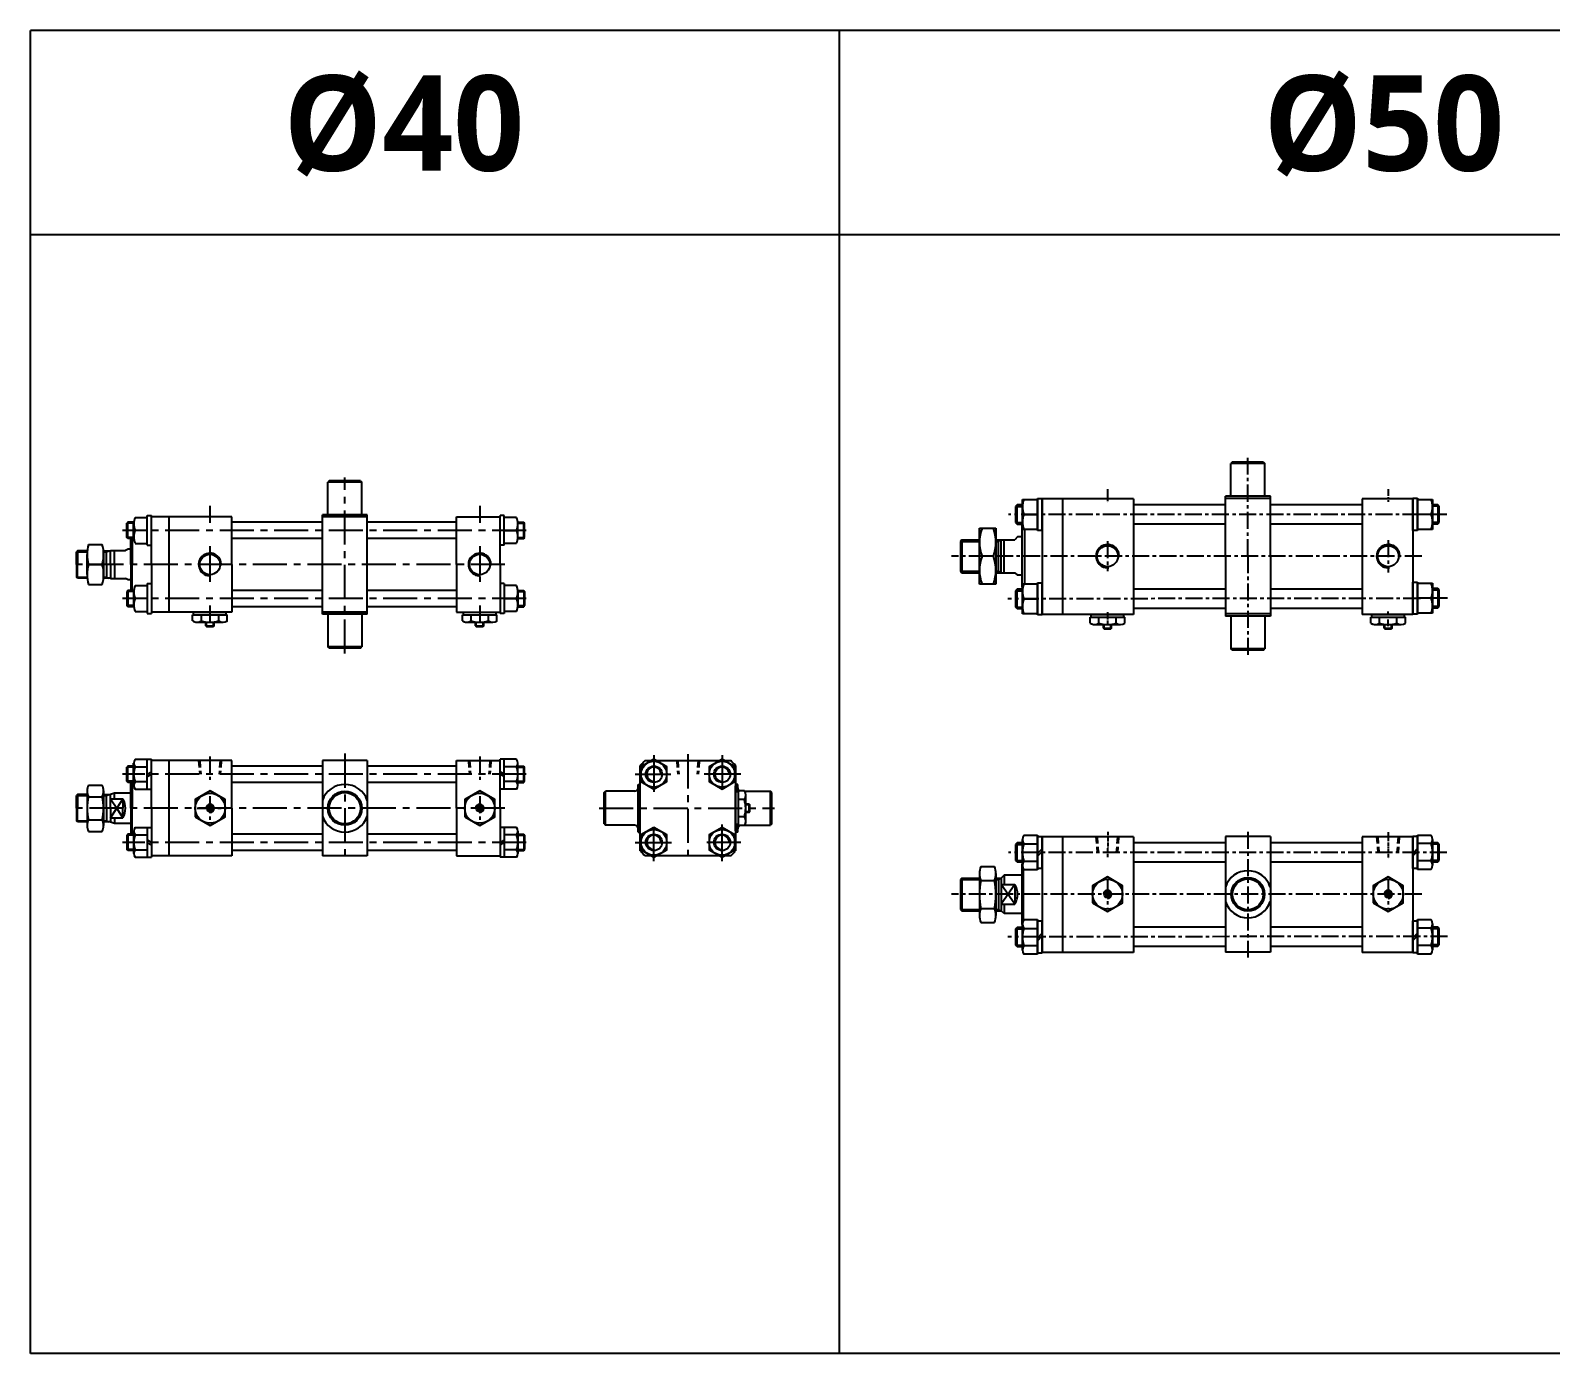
# Model space of a CAD drawing. Extents: x -819 to 5047, y 0 to 1986.
# Drawn here: x 0 to 1116, y 1015 to 1986 of the extents above; entities that cross this region are included whole.
import ezdxf

# ---------------------------------------------------------------- set-up
doc = ezdxf.new("R2010")
doc.units = 0
doc.header["$LTSCALE"] = 10
doc.header["$MEASUREMENT"] = 0
for name, pattern in [('CENTER', [2, 1.25, -0.25, 0.25, -0.25]), ('CENTERX2', [4, 2.5, -0.5, 0.5, -0.5]), ('HIDDENX2', [0.75, 0.5, -0.25])]:
    doc.linetypes.add(name, pattern=pattern)
doc.layers.get('0').update_dxf_attribs({"linetype": 'CONTINUOUS'})
doc.layers.get('DEFPOINTS').update_dxf_attribs({"linetype": 'CONTINUOUS'})
for name, color, linetype in [('CEN', 1, 'CENTERX2'), ('CENTER', 1, 'CENTER'), ('DIM', 2, 'CONTINUOUS'), ('HID', 2, 'HIDDENX2'), ('ML', 7, 'CONTINUOUS')]:
    doc.layers.add(name, color=color, linetype=linetype)
doc.styles.add('문자', font='romans.shx')

# ---------------------------------------------------------------- blocks, each defined once
blk = doc.blocks.new('A$C7FA50ABC')
at = {"layer": 'ML'}
for p, q in [((1, 29.4), (11.1, 29.4)), ((12, 5.3), (12, 24.2)), ((0, 7.4), (0, 22.1)), ((1, 14.7), (11.1, 14.7)), ((1, 0), (11.1, 0))]:
    blk.add_line(p, q, dxfattribs=at)
for centre, start, end in [((27.6, 22.1), 164.5278, 195.4722), ((-15.5, 22.1), 344.5278, 15.4722), ((27.6, 7.4), 164.5278, 195.4722), ((-15.5, 7.4), 344.5278, 15.4722)]:
    blk.add_arc(centre, 27.6, start, end, dxfattribs=at)
blk = doc.blocks.new('A$C1F606966')
at = {"layer": 'ML'}
for p, q in [((0, 24.5), (3.5, 24.5)), ((0, 24.5), (0, 0.9)), ((0, 0.9), (0, 24.5)), ((3.5, 0), (3.5, 25.4)), ((3.5, 25.4), (13.5, 25.4)), ((3.5, 24.5), (3.5, 0.9)), ((3.5, 15.4), (0, 11.9)), ((3.5, 13.5), (0, 10)), ((13.5, 19.1), (3.5, 19.1)), ((14.5, 22.2), (14.5, 3.2)), ((18.4, 19.7), (14.5, 19.7)), ((18.4, 19.7), (18.4, 5.7)), ((19.5, 18.6), (18.4, 19.7)), ((19.5, 6.8), (19.5, 18.6)), ((3.5, 0.9), (0, 0.9)), ((13.5, 6.4), (3.5, 6.4)), ((13.5, 0), (3.5, 0)), ((14.5, 5.7), (18.4, 5.7)), ((18.4, 5.7), (19.5, 6.8))]:
    blk.add_line(p, q, dxfattribs=at)
at = {"layer": 'ML', "color": 2}
for p, q in [((19.5, 18.6), (14.5, 18.6)), ((19.5, 6.8), (14.5, 6.8))]:
    blk.add_line(p, q, dxfattribs=at)
at = {"layer": 'ML'}
for centre, radius, start, end in [((8.9, 22.2), 5.62, 325.6158, 34.3842), ((-6.5, 12.7), 21, 342.412, 17.588), ((8.9, 3.2), 5.62, 325.6158, 34.3842)]:
    blk.add_arc(centre, radius, start, end, dxfattribs=at)
blk = doc.blocks.new('A$C12A86003')
at = {"layer": 'ML'}
for p, q in [((0, 0), (0, 41)), ((0, 41), (12, 41)), ((12, 41), (12, 0)), ((10.2, 20.5), (1.8, 20.5)), ((12, 0), (0, 0))]:
    blk.add_line(p, q, dxfattribs=at)
for centre, start, end in [((29.6, 30.7), 159.7438, 200.2562), ((-17.6, 30.7), 339.7438, 20.2562), ((29.6, 10.2), 159.7438, 200.2562), ((-17.6, 10.2), 339.7438, 20.2562)]:
    blk.add_arc(centre, 29.6, start, end, dxfattribs=at)

msp = doc.modelspace()

# ---------------------------------------------------------------- linework, layer by layer
for p, q in [((5047, 1986.4), (0, 1986.4)), ((0, 1015.4), (0, 1986.4)), ((594, 1015.4), (594, 1986.4)), ((5047, 1836.4), (0, 1836.4)), ((128.8, 1549.6), (129.3, 1549.1)), ((128.8, 1549.6), (134.8, 1549.6)), ((129.3, 1549.1), (134.3, 1549.1)), ((134.8, 1549.6), (134.3, 1549.1)), ((326.8, 1549.6), (327.3, 1549.1)), ((326.8, 1549.6), (332.8, 1549.6)), ((327.3, 1549.1), (332.3, 1549.1)), ((332.8, 1549.6), (332.3, 1549.1)), ((787.7, 1547.9), (788.2, 1547.4)), ((787.7, 1547.9), (793.7, 1547.9)), ((788.2, 1547.4), (793.2, 1547.4)), ((793.7, 1547.9), (793.2, 1547.4)), ((993.7, 1547.9), (994.2, 1547.4)), ((993.7, 1547.9), (999.7, 1547.9)), ((994.2, 1547.4), (999.2, 1547.4)), ((999.7, 1547.9), (999.2, 1547.4)), ((527.6, 1412.6), (527.6, 1418.6)), ((527.6, 1418.6), (528.1, 1418.1)), ((528.1, 1413.1), (528.1, 1418.1)), ((527.6, 1412.6), (528.1, 1413.1)), ((5047, 1015.4), (0, 1015.4))]:
    msp.add_line(p, q)
at = {"color": 7, "linetype": 'Continuous'}
for p, q in [((119.1, 1553.1), (119.1, 1557.5)), ((119.1, 1557.5), (131.8, 1557.5)), ((119.8, 1559.5), (143.8, 1559.5)), ((119.8, 1557.5), (119.8, 1559.5)), ((122.3, 1552.1), (141.4, 1552.1)), ((125.5, 1553.1), (125.5, 1557.5)), ((128.8, 1549.6), (128.8, 1552.1)), ((131.8, 1557.5), (144.5, 1557.5)), ((134.8, 1549.6), (134.8, 1552.1)), ((138.2, 1553.1), (138.2, 1557.5)), ((143.8, 1557.5), (143.8, 1559.5)), ((144.5, 1553.1), (144.5, 1557.5)), ((317.1, 1553.1), (317.1, 1557.5)), ((317.1, 1557.5), (329.8, 1557.5)), ((317.8, 1559.5), (341.8, 1559.5)), ((317.8, 1557.5), (317.8, 1559.5)), ((320.3, 1552.1), (339.4, 1552.1)), ((323.5, 1553.1), (323.5, 1557.5)), ((326.8, 1549.6), (326.8, 1552.1)), ((329.8, 1557.5), (342.5, 1557.5)), ((332.8, 1549.6), (332.8, 1552.1)), ((336.2, 1553.1), (336.2, 1557.5)), ((341.8, 1557.5), (341.8, 1559.5)), ((342.5, 1553.1), (342.5, 1557.5)), ((778, 1551.4), (778, 1555.8)), ((778, 1555.8), (790.7, 1555.8)), ((778.7, 1557.8), (802.7, 1557.8)), ((778.7, 1555.8), (778.7, 1557.8)), ((784.3, 1551.4), (784.3, 1555.8)), ((790.7, 1555.8), (803.4, 1555.8)), ((797.1, 1551.4), (797.1, 1555.8)), ((802.7, 1555.8), (802.7, 1557.8)), ((803.4, 1551.4), (803.4, 1555.8)), ((984, 1551.4), (984, 1555.8)), ((984, 1555.8), (996.7, 1555.8)), ((984.7, 1557.8), (1008.7, 1557.8)), ((984.7, 1555.8), (984.7, 1557.8)), ((990.3, 1551.4), (990.3, 1555.8)), ((996.7, 1555.8), (1009.4, 1555.8)), ((1003.1, 1551.4), (1003.1, 1555.8)), ((1008.7, 1555.8), (1008.7, 1557.8)), ((1009.4, 1551.4), (1009.4, 1555.8)), ((781.2, 1550.4), (800.2, 1550.4)), ((787.7, 1547.9), (787.7, 1550.4)), ((793.7, 1547.9), (793.7, 1550.4)), ((987.2, 1550.4), (1006.2, 1550.4)), ((993.7, 1547.9), (993.7, 1550.4)), ((999.7, 1547.9), (999.7, 1550.4)), ((517.7, 1403.6), (517.7, 1427.6)), ((519.7, 1427.6), (517.7, 1427.6)), ((524.1, 1428.3), (519.7, 1428.3)), ((519.7, 1415.6), (519.7, 1428.3)), ((524.1, 1422), (519.7, 1422)), ((525.1, 1406.1), (525.1, 1425.2)), ((527.6, 1418.6), (525.1, 1418.6)), ((519.7, 1402.9), (519.7, 1415.6)), ((524.1, 1409.3), (519.7, 1409.3)), ((527.6, 1412.6), (525.1, 1412.6)), ((519.7, 1403.6), (517.7, 1403.6)), ((524.1, 1402.9), (519.7, 1402.9))]:
    msp.add_line(p, q, dxfattribs=at)
for points in [[(121, 1409.3), (132, 1402.9), (143, 1409.3), (143, 1422), (132, 1428.3), (121, 1422)], [(318.8, 1409.3), (329.8, 1402.9), (340.8, 1409.3), (340.8, 1422), (329.8, 1428.3), (318.8, 1422)], [(131.1, 1417.1), (130.2, 1415.6), (131.1, 1414.1), (132.8, 1414.1), (133.7, 1415.6), (132.8, 1417.1)], [(329, 1417.1), (328.1, 1415.6), (329, 1414.1), (330.7, 1414.1), (331.6, 1415.6), (330.7, 1417.1)], [(779.7, 1346.1), (790.7, 1339.8), (801.7, 1346.1), (801.7, 1358.8), (790.7, 1365.2), (779.7, 1358.8)], [(985.7, 1346.1), (996.7, 1339.8), (1007.7, 1346.1), (1007.7, 1358.8), (996.7, 1365.2), (985.7, 1358.8)], [(789.8, 1354), (789, 1352.5), (789.8, 1351), (791.6, 1351), (792.4, 1352.5), (791.6, 1354)], [(995.8, 1354), (995, 1352.5), (995.8, 1351), (997.6, 1351), (998.4, 1352.5), (997.6, 1354)]]:
    msp.add_lwpolyline(points, close=True, dxfattribs=at)
for centre, radius in [((132, 1415.6), 11), ((132, 1415.6), 2.5), ((329.8, 1415.6), 11), ((329.8, 1415.6), 2.5), ((790.7, 1352.5), 11), ((996.7, 1352.5), 11), ((790.7, 1352.5), 2.5), ((996.7, 1352.5), 2.5)]:
    msp.add_circle(centre, radius, dxfattribs=at)
for centre, radius, start, end in [((122.3, 1557.8), 5.62, 235.6158, 270), ((122.3, 1557.8), 5.62, 235.6158, 304.3842), ((131.8, 1573.1), 21, 252.412, 270), ((131.8, 1573.1), 21, 270, 287.588), ((141.4, 1557.8), 5.62, 235.6158, 304.3842), ((320.3, 1557.8), 5.62, 235.6158, 270), ((320.3, 1557.8), 5.62, 235.6158, 304.3842), ((329.8, 1573.1), 21, 252.412, 270), ((329.8, 1573.1), 21, 270, 287.588), ((339.4, 1557.8), 5.62, 235.6158, 304.3842), ((781.2, 1556), 5.62, 235.6158, 270), ((781.2, 1556), 5.62, 235.6158, 304.3842), ((790.7, 1571.4), 21, 252.412, 270), ((790.7, 1571.4), 21, 270, 287.588), ((800.2, 1556), 5.62, 235.6158, 304.3842), ((987.2, 1556), 5.62, 235.6158, 270), ((987.2, 1556), 5.62, 235.6158, 304.3842), ((996.7, 1571.4), 21, 252.412, 270), ((996.7, 1571.4), 21, 270, 287.588), ((1006.2, 1556), 5.62, 235.6158, 304.3842), ((519.5, 1425.2), 5.62, 325.6158, 34.3842), ((504.1, 1415.6), 21, 0, 17.588), ((504.1, 1415.6), 21, 342.412, 0), ((519.5, 1406.1), 5.62, 325.6158, 34.3842), ((519.5, 1406.1), 5.62, 325.6158, 0)]:
    msp.add_arc(centre, radius, start, end, dxfattribs=at)
at = {"layer": 'CEN'}
for p, q in [((230.8, 1529.2), (230.8, 1658.3)), ((364, 1619.5), (67.6, 1619.5)), ((348.3, 1594.5), (30.1, 1594.5)), ((364, 1569.5), (67.6, 1569.5)), ((230.8, 1455.7), (230.8, 1376.5)), ((457.7, 1454.5), (457.7, 1426.8)), ((482.7, 1455.2), (482.7, 1378.2)), ((507.7, 1454.5), (507.7, 1426.8)), ((364, 1440.6), (67.6, 1440.6)), ((443.9, 1440.6), (471.5, 1440.6)), ((521.5, 1440.6), (493.9, 1440.6)), ((348.3, 1415.6), (30.1, 1415.6)), ((417.5, 1415.6), (546.2, 1415.6)), ((457.7, 1376.8), (457.7, 1404.5)), ((507.7, 1376.8), (507.7, 1404.5)), ((364, 1390.6), (67.6, 1390.6)), ((443.9, 1390.6), (471.5, 1390.6)), ((521.5, 1390.6), (493.9, 1390.6))]:
    msp.add_line(p, q, dxfattribs=at)
at = {"layer": 'CEN', "ltscale": 0.2}
msp.add_line((996.7, 1649.8), (996.7, 1640.4), dxfattribs=at)
at = {"layer": 'CEN', "color": 1, "linetype": 'CENTER'}
for p, q in [((131.8, 1637.5), (131.8, 1624.5)), ((329.8, 1637.5), (329.8, 1624.5)), ((131.8, 1564.5), (131.8, 1550.5)), ((329.8, 1564.5), (329.8, 1550.5)), ((131.8, 1453.6), (131.8, 1436.6)), ((329.8, 1453.6), (329.8, 1436.6)), ((131.8, 1424.6), (131.8, 1406.6)), ((329.8, 1424.6), (329.8, 1406.6)), ((122.5, 1415.6), (141.5, 1415.6))]:
    msp.add_line(p, q, dxfattribs=at)
at = {"layer": 'CEN', "color": 1, "linetype": 'CENTER', "ltscale": 1.5}
for p, q in [((131.8, 1608), (131.8, 1581)), ((329.8, 1608), (329.8, 1581)), ((131.8, 1605.8), (131.8, 1583.2)), ((329.8, 1605.8), (329.8, 1583.2)), ((457.7, 1453.9), (457.7, 1427.4)), ((445.2, 1440.6), (470.2, 1440.6)), ((520.9, 1440.6), (494.4, 1440.6)), ((507.7, 1377.4), (507.7, 1403.9)), ((444.4, 1390.6), (470.9, 1390.6))]:
    msp.add_line(p, q, dxfattribs=at)
at = {"layer": 'CEN', "ltscale": 0.5}
msp.add_line((996.7, 1612.4), (996.7, 1588.6), dxfattribs=at)
at = {"layer": 'CEN', "color": 1, "ltscale": 0.2}
msp.add_line((996.7, 1549.2), (996.7, 1560.1), dxfattribs=at)
at = {"layer": 'CENTER'}
for p, q in [((893.7, 1600.6), (893.7, 1672.9)), ((1039.8, 1631.2), (717.9, 1631.3)), ((790.7, 1611.6), (790.7, 1589.5)), ((893.7, 1600.6), (893.7, 1528.3)), ((1040.3, 1569.7), (717.5, 1569.3)), ((893.7, 1398.3), (893.7, 1306.1)), ((1039.8, 1383.1), (717.9, 1383.2)), ((790.7, 1362.5), (790.7, 1342.4)), ((996.7, 1362.5), (996.7, 1342.4)), ((1040.3, 1321.6), (717.5, 1321.2))]:
    msp.add_line(p, q, dxfattribs=at)
at = {"layer": 'CENTER', "ltscale": 0.5}
msp.add_line((790.7, 1649.8), (790.7, 1639.7), dxfattribs=at)
at = {"layer": 'CENTER', "color": 1}
for p, q in [((1021.3, 1600.6), (676.2, 1600.6)), ((1021.3, 1352.5), (676.2, 1352.5))]:
    msp.add_line(p, q, dxfattribs=at)
at = {"layer": 'CENTER', "ltscale": 0.3}
msp.add_line((790.7, 1559.5), (790.7, 1549.9), dxfattribs=at)
at = {"layer": 'CENTER', "ltscale": 0.2}
for p, q in [((790.9, 1398.3), (790.7, 1379.7)), ((996.7, 1398.1), (996.7, 1379))]:
    msp.add_line(p, q, dxfattribs=at)
at = {"layer": 'DEFPOINTS', "color": 0, "linetype": 'ByBlock'}
for p in [(514.1, 1450.6), (514.1, 1380.6)]:
    msp.add_point(p, dxfattribs=at)
at = {"layer": 'DIM'}
for p, q in [((682.7, 1611.5), (696.7, 1611.5)), ((696.7, 1611.5), (696.7, 1611.5)), ((708.7, 1611.5), (710.7, 1611.5)), ((710.7, 1611.5), (712.4, 1612.5)), ((33.8, 1603.8), (41.7, 1603.8)), ((53.7, 1603.8), (55.8, 1603.8)), ((55.8, 1603.8), (57.5, 1604.5)), ((33.8, 1585.3), (41.7, 1585.3)), ((53.7, 1585.3), (55.8, 1585.3)), ((55.8, 1585.3), (57.5, 1584.5)), ((682.7, 1589.5), (696.7, 1589.5)), ((708.7, 1589.5), (710.7, 1589.5)), ((710.7, 1589.5), (712.4, 1588.5)), ((129.3, 1549.1), (129.3, 1552.1)), ((134.3, 1549.1), (134.3, 1552.1)), ((327.3, 1549.1), (327.3, 1552.1)), ((332.3, 1549.1), (332.3, 1552.1)), ((788.2, 1547.4), (788.2, 1550.4)), ((793.2, 1547.4), (793.2, 1550.4)), ((994.2, 1547.4), (994.2, 1550.4)), ((999.2, 1547.4), (999.2, 1550.4)), ((85.8, 1440.6), (88.8, 1442.4)), ((85.8, 1438.9), (88.8, 1440.6)), ((347.8, 1440.6), (344.8, 1442.4)), ((347.8, 1438.9), (344.8, 1440.6)), ((33.8, 1424.9), (41.7, 1424.9)), ((53.7, 1424.9), (55.8, 1424.9)), ((55.8, 1424.9), (57.5, 1425.6)), ((58.8, 1422.6), (63.4, 1415.6)), ((67.9, 1422.6), (63.4, 1415.6)), ((528.1, 1418.1), (525.1, 1418.1)), ((33.8, 1406.4), (41.7, 1406.4)), ((53.7, 1406.4), (55.8, 1406.4)), ((55.8, 1406.4), (57.5, 1405.6)), ((58.8, 1408.7), (63.4, 1415.6)), ((67.9, 1408.7), (63.4, 1415.6)), ((528.1, 1413.1), (525.1, 1413.1)), ((85.8, 1392.4), (88.8, 1390.6)), ((85.8, 1390.6), (88.8, 1388.9)), ((347.8, 1392.4), (344.8, 1390.6)), ((347.8, 1390.6), (344.8, 1388.9)), ((739.2, 1382.4), (742.7, 1385.9)), ((739.2, 1380.4), (742.7, 1383.9)), ((682.7, 1363.3), (696.7, 1363.3)), ((708.7, 1363.3), (710.7, 1363.3)), ((710.7, 1363.3), (712.4, 1364.3)), ((722.7, 1359.7), (712.7, 1345.3)), ((722.7, 1345.3), (712.7, 1359.7)), ((682.7, 1341.3), (696.7, 1341.3)), ((708.7, 1341.3), (710.7, 1341.3)), ((710.7, 1341.3), (712.4, 1340.3)), ((739.2, 1320.4), (742.7, 1323.9)), ((739.2, 1318.4), (742.7, 1321.9))]:
    msp.add_line(p, q, dxfattribs=at)
for centre, radius, start, end in [((790.7, 1600.6), 8.54, 354.7535, 276.2214), ((996.7, 1600.6), 8.54, 354.7535, 276.2214), ((131.8, 1594.5), 8.3, 355.1621, 274.8379), ((329.8, 1594.5), 8.3, 355.1621, 274.8379), ((132, 1415.6), 3, 270, 180), ((329.8, 1415.6), 3, 270, 180), ((790.7, 1352.5), 3, 270, 180), ((996.7, 1352.5), 3, 270, 180)]:
    msp.add_arc(centre, radius, start, end, dxfattribs=at)
at = {"layer": 'HID'}
for p, q in [((123.5, 1450.6), (124.3, 1440.6)), ((124.3, 1450.6), (125.1, 1440.6)), ((139.3, 1450.6), (138.5, 1440.6)), ((140.1, 1450.6), (139.3, 1440.6)), ((321.5, 1450.6), (322.3, 1440.6)), ((322.3, 1450.6), (323.1, 1440.6)), ((337.3, 1450.6), (336.5, 1440.6)), ((338.1, 1450.6), (337.3, 1440.6)), ((474.4, 1450.6), (475.2, 1440.6)), ((475.2, 1450.6), (476, 1440.6)), ((490.2, 1450.6), (489.4, 1440.6)), ((491, 1450.6), (490.2, 1440.6)), ((782.2, 1394.7), (783.1, 1383.1)), ((783, 1394.7), (783.9, 1383.1)), ((798, 1394.7), (797.1, 1383.1)), ((798.8, 1394.7), (797.9, 1383.1)), ((988.2, 1394.7), (989.1, 1383.1)), ((989, 1394.7), (989.9, 1383.1)), ((1004, 1394.7), (1003.1, 1383.1)), ((1004.8, 1394.7), (1003.9, 1383.1))]:
    msp.add_line(p, q, dxfattribs=at)
at = {"layer": 'ML'}
for p, q in [((882.2, 1669.6), (881.2, 1668.6)), ((881.2, 1644.6), (881.2, 1668.6)), ((906.2, 1668.6), (881.2, 1668.6)), ((905.2, 1669.6), (882.2, 1669.6)), ((905.2, 1669.6), (906.2, 1668.6)), ((906.2, 1644.6), (906.2, 1668.6)), ((219.3, 1656), (218.3, 1655)), ((218.3, 1631), (218.3, 1655)), ((243.3, 1655), (218.3, 1655)), ((242.3, 1656), (219.3, 1656)), ((242.3, 1656), (243.3, 1655)), ((243.3, 1631), (243.3, 1655)), ((728.2, 1620.3), (728.2, 1642.3)), ((728.2, 1642.3), (739.2, 1642.3)), ((739.2, 1619.4), (739.2, 1643)), ((739.2, 1643), (742.7, 1643)), ((739.2, 1642.3), (739.2, 1620.3)), ((742.7, 1619.4), (742.7, 1643)), ((742.7, 1643), (742.7, 1619.4)), ((809.7, 1642.8), (742.7, 1642.8)), ((742.7, 1642.8), (742.7, 1557.8)), ((757.7, 1642.8), (757.7, 1557.8)), ((809.7, 1642.8), (809.7, 1557.8)), ((877.2, 1600.6), (877.2, 1644.6)), ((910.2, 1644.6), (877.2, 1644.6)), ((910.2, 1642.9), (877.2, 1642.9)), ((910.2, 1600.6), (910.2, 1644.6)), ((977.7, 1642.8), (977.7, 1557.8)), ((1014.7, 1642.8), (977.7, 1642.8)), ((1014.7, 1643.1), (1014.7, 1619.5)), ((1014.7, 1619.5), (1014.7, 1643.1)), ((1014.7, 1643.1), (1018.2, 1643.1)), ((1014.7, 1642.8), (1014.7, 1557.8)), ((1018.2, 1643.1), (1018.2, 1619.5)), ((1018.2, 1620.3), (1018.2, 1642.3)), ((1018.2, 1642.3), (1029.2, 1642.3)), ((1029.2, 1642.3), (1029.2, 1620.3)), ((85.8, 1608.6), (85.8, 1630.5)), ((85.8, 1630.5), (88.8, 1630.5)), ((88.8, 1594.5), (88.8, 1630.5)), ((147.8, 1629.5), (88.8, 1629.5)), ((88.8, 1594.5), (88.8, 1629.5)), ((101.8, 1559.5), (101.8, 1629.5)), ((147.8, 1594.5), (147.8, 1629.5)), ((214.3, 1558), (214.3, 1631)), ((247.3, 1631), (214.3, 1631)), ((247.3, 1629.5), (214.3, 1629.5)), ((247.3, 1558), (247.3, 1631)), ((312.8, 1629.5), (344.8, 1629.5)), ((312.8, 1629.5), (344.8, 1629.5)), ((312.8, 1594.5), (312.8, 1629.5)), ((344.8, 1594.5), (344.8, 1630.5)), ((347.8, 1630.5), (344.8, 1630.5)), ((347.8, 1608.6), (347.8, 1630.5)), ((724.3, 1638.2), (723.2, 1637.1)), ((723.2, 1637.1), (723.2, 1625.3)), ((728.2, 1638.2), (724.3, 1638.2)), ((724.3, 1624.2), (724.3, 1638.2)), ((729.2, 1631.3), (739.2, 1631.3)), ((877.2, 1638.4), (809.7, 1638.4)), ((977.7, 1638.4), (910.2, 1638.4)), ((1028.2, 1631.3), (1018.2, 1631.3)), ((1033.1, 1638.3), (1029.2, 1638.3)), ((1033.1, 1638.3), (1033.1, 1624.3)), ((1034.2, 1637.2), (1033.1, 1638.3)), ((1034.2, 1625.4), (1034.2, 1637.2)), ((71.6, 1625.5), (70.8, 1624.8)), ((70.8, 1614.3), (70.8, 1624.8)), ((71.6, 1613.5), (71.6, 1625.5)), ((75.9, 1625.5), (71.6, 1625.5)), ((75.8, 1614.8), (75.8, 1624.3)), ((76.9, 1629), (85.8, 1629)), ((85.8, 1619.5), (76.9, 1619.5)), ((214.3, 1625.5), (147.8, 1625.5)), ((312.8, 1625.5), (247.3, 1625.5)), ((356.8, 1629), (347.8, 1629)), ((347.8, 1619.5), (356.8, 1619.5)), ((357.8, 1625.5), (362.1, 1625.5)), ((357.8, 1614.8), (357.8, 1624.3)), ((362.1, 1613.5), (362.1, 1625.5)), ((362.1, 1625.5), (362.8, 1624.8)), ((362.8, 1614.3), (362.8, 1624.8)), ((723.2, 1625.3), (724.3, 1624.2)), ((724.3, 1624.2), (728.2, 1624.2)), ((727.7, 1623.1), (728.2, 1623.6)), ((727.7, 1623.1), (727.7, 1578)), ((739.2, 1620.3), (728.2, 1620.3)), ((729.7, 1620.3), (729.7, 1580.3)), ((742.7, 1619.4), (739.2, 1619.4)), ((877.2, 1624.2), (809.7, 1624.2)), ((977.7, 1624.2), (910.2, 1624.2)), ((1018.2, 1619.5), (1014.7, 1619.5)), ((1029.2, 1620.3), (1018.2, 1620.3)), ((1029.2, 1624.3), (1033.1, 1624.3)), ((1033.1, 1624.3), (1034.2, 1625.4)), ((71.6, 1613.5), (70.8, 1614.3)), ((75.9, 1613.5), (71.6, 1613.5)), ((73.8, 1594.5), (73.8, 1613.5)), ((74.8, 1613.5), (74.8, 1594.5)), ((76.9, 1610), (85.8, 1610)), ((85.8, 1608.6), (88.8, 1608.6)), ((214.3, 1613.5), (147.8, 1613.5)), ((312.8, 1613.5), (247.3, 1613.5)), ((347.8, 1608.6), (344.8, 1608.6)), ((356.8, 1610), (347.8, 1610)), ((357.8, 1613.5), (362.1, 1613.5)), ((362.1, 1613.5), (362.8, 1614.3)), ((683.7, 1612.5), (682.7, 1611.5)), ((682.7, 1611.5), (682.7, 1589.5)), ((683.7, 1612.5), (683.7, 1588.5)), ((683.7, 1612.5), (696.7, 1612.5)), ((708.7, 1612.5), (722.7, 1612.5)), ((710.7, 1588.5), (710.7, 1612.5)), ((712.7, 1588.5), (712.7, 1612.5)), ((714.7, 1588.5), (714.7, 1612.5)), ((724.7, 1614.7), (722.7, 1612.5)), ((727.7, 1614.7), (724.7, 1614.7)), ((34.6, 1604.5), (33.8, 1603.8)), ((33.8, 1594.5), (33.8, 1603.8)), ((41.7, 1604.5), (34.6, 1604.5)), ((34.6, 1604.5), (34.6, 1594.5)), ((53.7, 1604.5), (58.8, 1604.5)), ((53.7, 1604.5), (53.7, 1584.5)), ((55.8, 1594.5), (55.8, 1604.5)), ((58.8, 1594.5), (58.8, 1604.7)), ((58.8, 1604.7), (69.9, 1604.7)), ((61.8, 1594.5), (61.8, 1604.7)), ((71.8, 1605.7), (69.9, 1604.7)), ((73.8, 1605.7), (71.8, 1605.7)), ((73.8, 1594.5), (73.8, 1604.7)), ((73.8, 1594.5), (73.8, 1604.7)), ((877.2, 1600.6), (877.2, 1556.7)), ((910.2, 1600.6), (910.2, 1556.7)), ((33.8, 1594.5), (33.8, 1585.3)), ((34.6, 1584.5), (33.8, 1585.3)), ((34.6, 1584.5), (34.6, 1594.5)), ((55.8, 1594.5), (55.8, 1584.5)), ((58.8, 1594.5), (58.8, 1584.3)), ((61.8, 1594.5), (61.8, 1584.3)), ((73.8, 1594.5), (73.8, 1584.3)), ((73.8, 1594.5), (73.8, 1584.3)), ((73.8, 1594.5), (73.8, 1575.5)), ((74.8, 1575.5), (74.8, 1594.5)), ((88.8, 1594.5), (88.8, 1559.5)), ((88.8, 1594.5), (88.8, 1558.6)), ((147.8, 1594.5), (147.8, 1559.5)), ((312.8, 1594.5), (312.8, 1559.5)), ((344.8, 1594.5), (344.8, 1558.6)), ((682.7, 1589.5), (683.7, 1588.5)), ((683.7, 1588.5), (696.7, 1588.5)), ((708.7, 1588.5), (722.7, 1588.5)), ((722.7, 1588.5), (724.7, 1586.7)), ((727.7, 1586.7), (724.7, 1586.7)), ((41.7, 1584.5), (34.6, 1584.5)), ((58.8, 1584.5), (53.7, 1584.5)), ((58.8, 1584.3), (69.9, 1584.3)), ((71.8, 1583.3), (69.9, 1584.3)), ((71.6, 1575.5), (70.8, 1574.8)), ((70.8, 1574.8), (70.8, 1564.3)), ((71.6, 1575.5), (71.6, 1563.5)), ((75.9, 1575.5), (71.6, 1575.5)), ((73.8, 1583.3), (71.8, 1583.3)), ((75.8, 1574.3), (75.8, 1564.8)), ((76.9, 1579), (85.8, 1579)), ((85.8, 1580.5), (85.8, 1558.6)), ((85.8, 1580.5), (88.8, 1580.5)), ((214.3, 1575.5), (147.8, 1575.5)), ((312.8, 1575.5), (247.3, 1575.5)), ((347.8, 1580.5), (344.8, 1580.5)), ((347.8, 1580.5), (347.8, 1558.6)), ((356.8, 1579), (347.8, 1579)), ((357.8, 1575.5), (362.1, 1575.5)), ((357.8, 1574.3), (357.8, 1564.8)), ((362.1, 1575.5), (362.1, 1563.5)), ((362.1, 1575.5), (362.8, 1574.8)), ((362.8, 1574.8), (362.8, 1564.3)), ((724.3, 1576.3), (723.2, 1575.2)), ((723.2, 1575.2), (723.2, 1563.3)), ((728.2, 1576.3), (724.3, 1576.3)), ((724.3, 1562.3), (724.3, 1576.3)), ((728.2, 1577.6), (727.7, 1578)), ((728.2, 1558.3), (728.2, 1580.3)), ((728.2, 1580.3), (739.2, 1580.3)), ((739.2, 1557.5), (739.2, 1581.1)), ((739.2, 1581.1), (742.7, 1581.1)), ((739.2, 1580.3), (739.2, 1558.3)), ((742.7, 1557.5), (742.7, 1581.1)), ((742.7, 1581.1), (742.7, 1557.5)), ((877.2, 1576.4), (809.7, 1576.4)), ((977.7, 1576.4), (910.2, 1576.4)), ((1014.7, 1581.6), (1014.7, 1558)), ((1014.7, 1558), (1014.7, 1581.6)), ((1014.7, 1581.6), (1018.2, 1581.6)), ((1018.2, 1581.6), (1018.2, 1558)), ((1018.2, 1558.7), (1018.2, 1580.7)), ((1018.2, 1580.7), (1029.2, 1580.7)), ((1029.2, 1580.7), (1029.2, 1558.7)), ((1033.1, 1576.8), (1029.2, 1576.8)), ((1033.1, 1576.8), (1033.1, 1562.8)), ((1034.2, 1575.7), (1033.1, 1576.8)), ((1034.2, 1563.8), (1034.2, 1575.7)), ((71.6, 1563.5), (70.8, 1564.3)), ((75.9, 1563.5), (71.6, 1563.5)), ((85.8, 1569.5), (76.9, 1569.5)), ((214.3, 1563.5), (147.8, 1563.5)), ((312.8, 1563.5), (247.3, 1563.5)), ((347.8, 1569.5), (356.8, 1569.5)), ((357.8, 1563.5), (362.1, 1563.5)), ((362.1, 1563.5), (362.8, 1564.3)), ((723.2, 1563.3), (724.3, 1562.3)), ((729.2, 1569.3), (739.2, 1569.3)), ((1028.2, 1569.7), (1018.2, 1569.7)), ((1029.2, 1562.8), (1033.1, 1562.8)), ((1033.1, 1562.8), (1034.2, 1563.8)), ((76.9, 1560), (85.8, 1560)), ((85.8, 1558.6), (88.8, 1558.6)), ((147.8, 1559.5), (88.8, 1559.5)), ((247.3, 1559.5), (214.3, 1559.5)), ((247.3, 1558), (214.3, 1558)), ((218.3, 1558), (218.3, 1534)), ((242.3, 1559.5), (219.3, 1559.5)), ((243.3, 1558), (243.3, 1534)), ((312.8, 1559.5), (344.8, 1559.5)), ((347.8, 1558.6), (344.8, 1558.6)), ((356.8, 1560), (347.8, 1560)), ((724.3, 1562.3), (728.2, 1562.3)), ((739.2, 1558.3), (728.2, 1558.3)), ((742.7, 1557.5), (739.2, 1557.5)), ((809.7, 1557.8), (742.7, 1557.8)), ((877.2, 1562.2), (809.7, 1562.2)), ((910.2, 1558.3), (877.2, 1558.3)), ((910.2, 1556.7), (877.2, 1556.7)), ((881.2, 1556.7), (881.2, 1532.7)), ((906.2, 1556.7), (906.2, 1532.7)), ((977.7, 1562.2), (910.2, 1562.2)), ((1014.7, 1557.8), (977.7, 1557.8)), ((1018.2, 1558), (1014.7, 1558)), ((1029.2, 1558.7), (1018.2, 1558.7)), ((243.3, 1534), (218.3, 1534)), ((219.3, 1533), (218.3, 1534)), ((242.3, 1533), (219.3, 1533)), ((242.3, 1533), (243.3, 1534)), ((882.2, 1531.7), (881.2, 1532.7)), ((906.2, 1532.7), (881.2, 1532.7)), ((905.2, 1531.7), (882.2, 1531.7)), ((905.2, 1531.7), (906.2, 1532.7)), ((76.9, 1451.6), (88.8, 1451.6)), ((85.8, 1429.7), (85.8, 1451.6)), ((88.8, 1429.7), (88.8, 1451.6)), ((344.8, 1429.7), (344.8, 1451.6)), ((356.8, 1451.6), (344.8, 1451.6)), ((347.8, 1429.7), (347.8, 1451.6)), ((71.6, 1446.6), (70.8, 1445.9)), ((70.8, 1435.4), (70.8, 1445.9)), ((71.6, 1434.6), (71.6, 1446.6)), ((75.8, 1446.6), (71.6, 1446.6)), ((75.8, 1432.4), (75.8, 1448.8)), ((76.9, 1446.1), (85.8, 1446.1)), ((88.8, 1415.6), (88.8, 1450.6)), ((147.8, 1450.6), (88.8, 1450.6)), ((101.8, 1380.6), (101.8, 1450.6)), ((147.8, 1415.6), (147.8, 1450.6)), ((214.3, 1446.6), (147.8, 1446.6)), ((214.3, 1450.6), (214.3, 1380.6)), ((247.3, 1450.6), (214.3, 1450.6)), ((247.3, 1450.6), (247.3, 1380.6)), ((312.8, 1446.6), (247.3, 1446.6)), ((312.8, 1415.6), (312.8, 1450.6)), ((312.8, 1450.6), (344.8, 1450.6)), ((312.8, 1450.6), (344.8, 1450.6)), ((344.8, 1415.6), (344.8, 1450.6)), ((356.8, 1446.1), (347.8, 1446.1)), ((357.8, 1432.4), (357.8, 1448.8)), ((357.8, 1446.6), (362.1, 1446.6)), ((362.1, 1434.6), (362.1, 1446.6)), ((362.1, 1446.6), (362.8, 1445.9)), ((362.8, 1435.4), (362.8, 1445.9)), ((447.7, 1384.3), (447.7, 1447)), ((451.3, 1450.6), (456, 1450.6)), ((459.3, 1450.6), (506, 1450.6)), ((509.3, 1450.6), (514.1, 1450.6)), ((517.7, 1447), (517.7, 1384.3)), ((41.7, 1428.4), (41.7, 1402.9)), ((42.7, 1432.6), (52.7, 1432.6)), ((53.7, 1428.4), (53.7, 1402.9)), ((53.7, 1428.4), (53.7, 1402.9)), ((71.6, 1434.6), (70.8, 1435.4)), ((75.8, 1434.6), (71.6, 1434.6)), ((73.8, 1415.6), (73.8, 1434.6)), ((74.8, 1434.6), (74.8, 1415.6)), ((76.9, 1435.2), (85.8, 1435.2)), ((76.9, 1429.7), (88.8, 1429.7)), ((214.3, 1434.6), (147.8, 1434.6)), ((312.8, 1434.6), (247.3, 1434.6)), ((356.8, 1429.7), (344.8, 1429.7)), ((356.8, 1435.2), (347.8, 1435.2)), ((357.8, 1434.6), (362.1, 1434.6)), ((362.1, 1434.6), (362.8, 1435.4)), ((446.2, 1433.1), (447.7, 1433.1)), ((446.2, 1398.1), (446.2, 1433.1)), ((447.7, 1399.1), (447.7, 1432.1)), ((519.2, 1433.1), (517.7, 1433.1)), ((517.7, 1399.1), (517.7, 1432.1)), ((519.2, 1427.6), (519.2, 1433.1)), ((519.2, 1427.6), (519.2, 1432.1)), ((34.6, 1425.6), (33.8, 1424.9)), ((33.8, 1415.6), (33.8, 1424.9)), ((41.7, 1425.6), (34.6, 1425.6)), ((34.6, 1425.6), (34.6, 1415.6)), ((42.7, 1424.1), (52.7, 1424.1)), ((53.7, 1425.6), (58.8, 1425.6)), ((55.8, 1415.6), (55.8, 1425.6)), ((61.8, 1426.8), (58.8, 1425.8)), ((58.8, 1415.6), (58.8, 1425.8)), ((58.8, 1422.6), (67.9, 1422.6)), ((73.8, 1426.8), (61.8, 1426.8)), ((61.8, 1422.6), (61.8, 1426.8)), ((67.9, 1422.6), (67.9, 1415.6)), ((73.8, 1415.6), (73.8, 1425.8)), ((73.8, 1415.6), (73.8, 1425.8)), ((421.2, 1427.1), (422.2, 1428.1)), ((421.2, 1404.1), (421.2, 1427.1)), ((443.7, 1428.1), (422.2, 1428.1)), ((422.2, 1403.1), (422.2, 1428.1)), ((524.2, 1428.1), (543.2, 1428.1)), ((543.2, 1403.1), (543.2, 1428.1)), ((544.2, 1427.1), (543.2, 1428.1)), ((544.2, 1404.1), (544.2, 1427.1)), ((33.8, 1415.6), (33.8, 1406.4)), ((34.6, 1405.6), (33.8, 1406.4)), ((34.6, 1405.6), (34.6, 1415.6)), ((42.7, 1407.1), (52.7, 1407.1)), ((55.8, 1415.6), (55.8, 1405.6)), ((58.8, 1415.6), (58.8, 1405.4)), ((58.8, 1408.7), (67.9, 1408.7)), ((61.8, 1408.7), (61.8, 1404.4)), ((67.9, 1408.7), (67.9, 1415.6)), ((73.8, 1415.6), (73.8, 1396.6)), ((73.8, 1415.6), (73.8, 1405.4)), ((73.8, 1415.6), (73.8, 1405.4)), ((74.8, 1396.6), (74.8, 1415.6)), ((88.8, 1415.6), (88.8, 1380.6)), ((88.8, 1415.6), (88.8, 1380.6)), ((147.8, 1415.6), (147.8, 1380.6)), ((312.8, 1415.6), (312.8, 1380.6)), ((344.8, 1415.6), (344.8, 1380.6)), ((41.7, 1405.6), (34.6, 1405.6)), ((42.7, 1398.6), (52.7, 1398.6)), ((58.8, 1405.6), (53.7, 1405.6)), ((61.8, 1404.4), (58.8, 1405.4)), ((73.8, 1404.4), (61.8, 1404.4)), ((71.6, 1396.6), (70.8, 1395.9)), ((70.8, 1395.9), (70.8, 1385.4)), ((71.6, 1396.6), (71.6, 1384.6)), ((75.8, 1396.6), (71.6, 1396.6)), ((75.8, 1398.8), (75.8, 1382.4)), ((76.9, 1401.6), (88.8, 1401.6)), ((76.9, 1396.1), (85.8, 1396.1)), ((85.8, 1401.6), (85.8, 1379.7)), ((88.8, 1401.6), (88.8, 1379.7)), ((214.3, 1396.6), (147.8, 1396.6)), ((312.8, 1396.6), (247.3, 1396.6)), ((356.8, 1401.6), (344.8, 1401.6)), ((344.8, 1401.6), (344.8, 1379.7)), ((347.8, 1401.6), (347.8, 1379.7)), ((356.8, 1396.1), (347.8, 1396.1)), ((357.8, 1398.8), (357.8, 1382.4)), ((357.8, 1396.6), (362.1, 1396.6)), ((362.1, 1396.6), (362.1, 1384.6)), ((362.1, 1396.6), (362.8, 1395.9)), ((362.8, 1395.9), (362.8, 1385.4)), ((421.2, 1404.1), (422.2, 1403.1)), ((443.7, 1403.1), (422.2, 1403.1)), ((446.2, 1398.1), (447.7, 1398.1)), ((519.2, 1398.1), (517.7, 1398.1)), ((519.2, 1399.1), (519.2, 1403.6)), ((519.2, 1398.1), (519.2, 1403.6)), ((524.2, 1403.1), (543.2, 1403.1)), ((544.2, 1404.1), (543.2, 1403.1)), ((729.2, 1395.9), (739.2, 1395.9)), ((739.2, 1395.9), (739.2, 1370.5)), ((739.2, 1395), (742.7, 1395)), ((739.2, 1371.4), (739.2, 1395)), ((742.7, 1371.4), (742.7, 1395)), ((742.7, 1395), (742.7, 1371.4)), ((877.2, 1395), (877.2, 1310)), ((910.2, 1395), (877.2, 1395)), ((910.2, 1395), (910.2, 1310)), ((71.6, 1384.6), (70.8, 1385.4)), ((75.8, 1384.6), (71.6, 1384.6)), ((76.9, 1385.2), (85.8, 1385.2)), ((214.3, 1384.6), (147.8, 1384.6)), ((312.8, 1384.6), (247.3, 1384.6)), ((356.8, 1385.2), (347.8, 1385.2)), ((357.8, 1384.6), (362.1, 1384.6)), ((362.1, 1384.6), (362.8, 1385.4)), ((724.3, 1390.2), (723.2, 1389.1)), ((723.2, 1389.1), (723.2, 1377.2)), ((724.3, 1376.2), (724.3, 1390.2)), ((728.2, 1390.2), (724.3, 1390.2)), ((728.2, 1373.6), (728.2, 1392.7)), ((729.2, 1389.5), (739.2, 1389.5)), ((809.7, 1394.7), (742.7, 1394.7)), ((742.7, 1394.7), (742.7, 1309.7)), ((757.7, 1394.7), (757.7, 1309.7)), ((809.7, 1394.7), (809.7, 1309.7)), ((877.2, 1390.3), (809.7, 1390.3)), ((977.7, 1390.3), (910.2, 1390.3)), ((977.7, 1394.7), (977.7, 1309.7)), ((1014.7, 1394.7), (977.7, 1394.7)), ((1014.7, 1394.7), (1014.7, 1309.7)), ((76.9, 1379.7), (88.8, 1379.7)), ((147.8, 1380.6), (88.8, 1380.6)), ((247.3, 1380.6), (214.3, 1380.6)), ((312.8, 1380.6), (344.8, 1380.6)), ((356.8, 1379.7), (344.8, 1379.7)), ((456, 1380.6), (451.3, 1380.6)), ((506, 1380.6), (459.3, 1380.6)), ((514.1, 1380.6), (509.3, 1380.6)), ((697.7, 1372.8), (707.7, 1372.8)), ((723.2, 1377.2), (724.3, 1376.2)), ((724.3, 1376.2), (728.2, 1376.2)), ((728.2, 1375), (727.7, 1374.5)), ((727.7, 1374.5), (727.7, 1330.5)), ((729.2, 1376.8), (739.2, 1376.8)), ((877.2, 1376.1), (809.7, 1376.1)), ((977.7, 1376.1), (910.2, 1376.1)), ((683.7, 1364.3), (682.7, 1363.3)), ((682.7, 1363.3), (682.7, 1341.3)), ((683.7, 1364.3), (683.7, 1340.3)), ((683.7, 1364.3), (696.7, 1364.3)), ((696.7, 1367.7), (696.7, 1337)), ((697.7, 1362.6), (707.7, 1362.6)), ((708.7, 1367.7), (708.7, 1337)), ((708.7, 1364.3), (708.7, 1340.3)), ((708.7, 1364.3), (712.7, 1364.3)), ((710.7, 1364.3), (710.7, 1340.3)), ((714.7, 1366.5), (712.7, 1364.3)), ((712.7, 1364.3), (712.7, 1340.3)), ((714.7, 1366.5), (714.7, 1359.7)), ((727.7, 1366.5), (714.7, 1366.5)), ((728.7, 1371.3), (728.7, 1333)), ((739.2, 1370.5), (729.2, 1370.5)), ((742.7, 1371.4), (739.2, 1371.4)), ((712.7, 1359.7), (722.7, 1359.7)), ((722.7, 1359.7), (722.7, 1345.3)), ((682.7, 1341.3), (683.7, 1340.3)), ((683.7, 1340.3), (696.7, 1340.3)), ((697.7, 1342.1), (707.7, 1342.1)), ((708.7, 1340.3), (712.7, 1340.3)), ((712.7, 1345.3), (722.7, 1345.3)), ((714.7, 1338.5), (712.7, 1340.3)), ((714.7, 1345.3), (714.7, 1338.5)), ((697.7, 1331.8), (707.7, 1331.8)), ((727.7, 1338.5), (714.7, 1338.5)), ((724.3, 1328.2), (723.2, 1327.1)), ((724.3, 1314.2), (724.3, 1328.2)), ((728.2, 1328.2), (724.3, 1328.2)), ((728.2, 1330), (727.7, 1330.5)), ((728.2, 1311.6), (728.2, 1330.7)), ((729.2, 1333.9), (739.2, 1333.9)), ((739.2, 1333.9), (739.2, 1308.5)), ((739.2, 1333), (742.7, 1333)), ((739.2, 1309.4), (739.2, 1333)), ((742.7, 1309.4), (742.7, 1333)), ((742.7, 1333), (742.7, 1309.4)), ((877.2, 1328.3), (809.7, 1328.3)), ((977.7, 1328.3), (910.2, 1328.3)), ((723.2, 1327.1), (723.2, 1315.2)), ((729.2, 1327.5), (739.2, 1327.5)), ((723.2, 1315.2), (724.3, 1314.2)), ((724.3, 1314.2), (728.2, 1314.2)), ((729.2, 1314.8), (739.2, 1314.8)), ((739.2, 1308.5), (729.2, 1308.5)), ((742.7, 1309.4), (739.2, 1309.4)), ((809.7, 1309.7), (742.7, 1309.7)), ((877.2, 1314.1), (809.7, 1314.1)), ((910.2, 1310), (877.2, 1310)), ((977.7, 1314.1), (910.2, 1314.1)), ((1014.7, 1309.7), (977.7, 1309.7))]:
    msp.add_line(p, q, dxfattribs=at)
at = {"layer": 'ML', "color": 2}
for p, q in [((723.2, 1637.1), (728.2, 1637.1)), ((1034.2, 1637.2), (1029.2, 1637.2)), ((75.9, 1624.8), (70.8, 1624.8)), ((357.8, 1624.8), (362.8, 1624.8)), ((723.2, 1625.3), (728.2, 1625.3)), ((1034.2, 1625.4), (1029.2, 1625.4)), ((75.9, 1614.3), (70.8, 1614.3)), ((357.8, 1614.3), (362.8, 1614.3)), ((75.9, 1574.8), (70.8, 1574.8)), ((357.8, 1574.8), (362.8, 1574.8)), ((723.2, 1575.2), (728.2, 1575.2)), ((1034.2, 1575.7), (1029.2, 1575.7)), ((75.9, 1564.3), (70.8, 1564.3)), ((357.8, 1564.3), (362.8, 1564.3)), ((723.2, 1563.3), (728.2, 1563.3)), ((1034.2, 1563.8), (1029.2, 1563.8)), ((75.8, 1445.9), (70.8, 1445.9)), ((357.8, 1445.9), (362.8, 1445.9)), ((75.8, 1435.4), (70.8, 1435.4)), ((357.8, 1435.4), (362.8, 1435.4)), ((75.8, 1395.9), (70.8, 1395.9)), ((357.8, 1395.9), (362.8, 1395.9)), ((75.8, 1385.4), (70.8, 1385.4)), ((357.8, 1385.4), (362.8, 1385.4)), ((723.2, 1389.1), (728.2, 1389.1)), ((723.2, 1377.2), (728.2, 1377.2)), ((723.2, 1327.1), (728.2, 1327.1)), ((723.2, 1315.2), (728.2, 1315.2))]:
    msp.add_line(p, q, dxfattribs=at)
at = {"layer": 'ML'}
for points in [[(457.7, 1451.6), (448.2, 1446.1), (448.2, 1435.2), (457.7, 1429.7), (467.2, 1435.2), (467.2, 1446.1)], [(507.7, 1451.6), (498.2, 1446.1), (498.2, 1435.2), (507.7, 1429.7), (517.2, 1435.2), (517.2, 1446.1)], [(457.7, 1401.6), (448.2, 1396.1), (448.2, 1385.2), (457.7, 1379.7), (467.2, 1385.2), (467.2, 1396.1)], [(507.7, 1401.6), (498.2, 1396.1), (498.2, 1385.2), (507.7, 1379.7), (517.2, 1385.2), (517.2, 1396.1)]]:
    msp.add_lwpolyline(points, close=True, dxfattribs=at)
for centre, radius in [((790.7, 1600.6), 7.71), ((996.7, 1600.6), 7.71), ((131.8, 1594.5), 7.5), ((329.8, 1594.5), 7.5), ((457.7, 1440.6), 9.48), ((457.7, 1440.6), 6), ((507.7, 1440.6), 9.48), ((507.7, 1440.6), 6), ((230.8, 1415.6), 12.5), ((230.8, 1415.6), 11.5), ((457.7, 1390.6), 9.48), ((457.7, 1390.6), 6), ((507.7, 1390.6), 9.48), ((507.7, 1390.6), 6), ((893.7, 1352.5), 12.3), ((893.7, 1352.5), 11.3)]:
    msp.add_circle(centre, radius, dxfattribs=at)
for centre, radius, start, end in [((744.1, 1636.8), 15.9, 159.7438, 200.2562), ((1013.3, 1636.8), 15.9, 339.7438, 20.2562), ((744.1, 1625.8), 15.9, 159.7438, 200.2562), ((1013.3, 1625.8), 15.9, 339.7438, 20.2562), ((87.1, 1624.3), 11.2, 155.0268, 204.9732), ((87.1, 1614.8), 11.2, 155.0268, 204.9732), ((346.6, 1624.3), 11.2, 335.0268, 24.9732), ((346.6, 1614.8), 11.2, 335.0268, 24.9732), ((87.1, 1574.3), 11.2, 155.0268, 204.9732), ((346.6, 1574.3), 11.2, 335.0268, 24.9732), ((744.1, 1574.8), 15.9, 159.7438, 200.2562), ((1013.3, 1575.2), 15.9, 339.7438, 20.2562), ((87.1, 1564.8), 11.2, 155.0268, 204.9732), ((346.6, 1564.8), 11.2, 335.0268, 24.9732), ((744.1, 1563.8), 15.9, 159.7438, 200.2562), ((1013.3, 1564.2), 15.9, 339.7438, 20.2562), ((79.9, 1448.8), 4.09, 138.0302, 221.9698), ((353.7, 1448.8), 4.09, 318.0302, 41.9698), ((90.6, 1440.6), 14.8, 158.2872, 201.7128), ((343, 1440.6), 14.8, 338.2872, 21.7128), ((482.7, 1415.6), 47, 131.8683, 138.1317), ((482.7, 1415.6), 47, 41.8683, 48.1317), ((51.2, 1428.4), 9.53, 153.519, 206.481), ((44.2, 1428.4), 9.53, 333.519, 26.481), ((79.9, 1432.4), 4.09, 138.0302, 221.9698), ((230.8, 1415.6), 17.5, 19.463, 160.537), ((353.7, 1432.4), 4.09, 318.0302, 41.9698), ((443.7, 1430.6), 2.5, 270, 0), ((521.7, 1430.6), 2.5, 180, 246.8265), ((78.3, 1415.6), 36.6, 166.5803, 193.4197), ((17.1, 1415.6), 36.6, 346.5803, 13.4197), ((56.3, 1415.6), 13.5, 0, 30.8969), ((51.2, 1402.9), 9.53, 153.519, 206.481), ((44.2, 1402.9), 9.53, 333.519, 26.481), ((56.3, 1415.6), 13.5, 329.1031, 0), ((230.8, 1415.6), 17.5, 199.463, 340.537), ((79.9, 1398.8), 4.09, 138.0302, 221.9698), ((90.6, 1390.6), 14.8, 158.2872, 201.7128), ((353.7, 1398.8), 4.09, 318.0302, 41.9698), ((343, 1390.6), 14.8, 338.2872, 21.7128), ((443.7, 1400.6), 2.5, 0, 90), ((521.7, 1400.6), 2.5, 113.1735, 180), ((733.8, 1392.7), 5.62, 145.6158, 214.3842), ((79.9, 1382.4), 4.09, 138.0302, 221.9698), ((353.7, 1382.4), 4.09, 318.0302, 41.9698), ((482.7, 1415.6), 47, 221.8683, 228.1317), ((482.7, 1415.6), 47, 311.8683, 318.1317), ((749.2, 1383.2), 21, 162.412, 197.588), ((710.3, 1367.7), 13.6, 157.9181, 202.0819), ((695.1, 1367.7), 13.6, 337.9181, 22.0819), ((733.8, 1373.6), 5.62, 145.6158, 214.3842), ((749.7, 1352.3), 53, 168.8556, 191.1444), ((655.7, 1352.3), 53, 348.8556, 11.1444), ((893.7, 1352.5), 17.3, 17.8088, 162.1912), ((710.7, 1352.5), 14, 329.0027, 30.9973), ((710.3, 1337), 13.6, 157.9181, 202.0819), ((695.1, 1337), 13.6, 337.9181, 22.0819), ((893.7, 1352.5), 17.3, 197.8088, 342.1912), ((733.8, 1330.7), 5.62, 145.6158, 214.3842), ((749.2, 1321.2), 21, 162.412, 197.588), ((733.8, 1311.6), 5.62, 145.6158, 214.3842)]:
    msp.add_arc(centre, radius, start, end, dxfattribs=at)
at = {"layer": 'ML', "color": 2}
for centre in [(457.7, 1440.6), (507.7, 1440.6), (457.7, 1390.6), (507.7, 1390.6)]:
    msp.add_arc(centre, 5.25, 354.535, 275.465, dxfattribs=at)

# ---------------------------------------------------------------- block references
at = {"layer": 'ML'}
for name, p in [('A$C12A86003', (696.7, 1580.1)), ('A$C7FA50ABC', (41.7, 1579.8)), ('A$C1F606966', (1014.7, 1370.6)), ('A$C1F606966', (1014.7, 1308.6))]:
    msp.add_blockref(name, p, dxfattribs=at)

# ---------------------------------------------------------------- texts
at = {"char_height": 70, "attachment_point": 1, "style": '문자'}
for s, insert in [('{\\fMalgun Gothic|b1|i0|c129|p50;%%C40}', (185.7, 1953.4)), ('{\\fMalgun Gothic|b1|i0|c129|p50;%%C50}', (905.1, 1953.4))]:
    msp.add_mtext_dynamic_manual_height_columns(s, width=124.533, gutter_width=16, heights=[-75.6], dxfattribs=dict(at, insert=insert))

doc.saveas('drawing.dxf')
